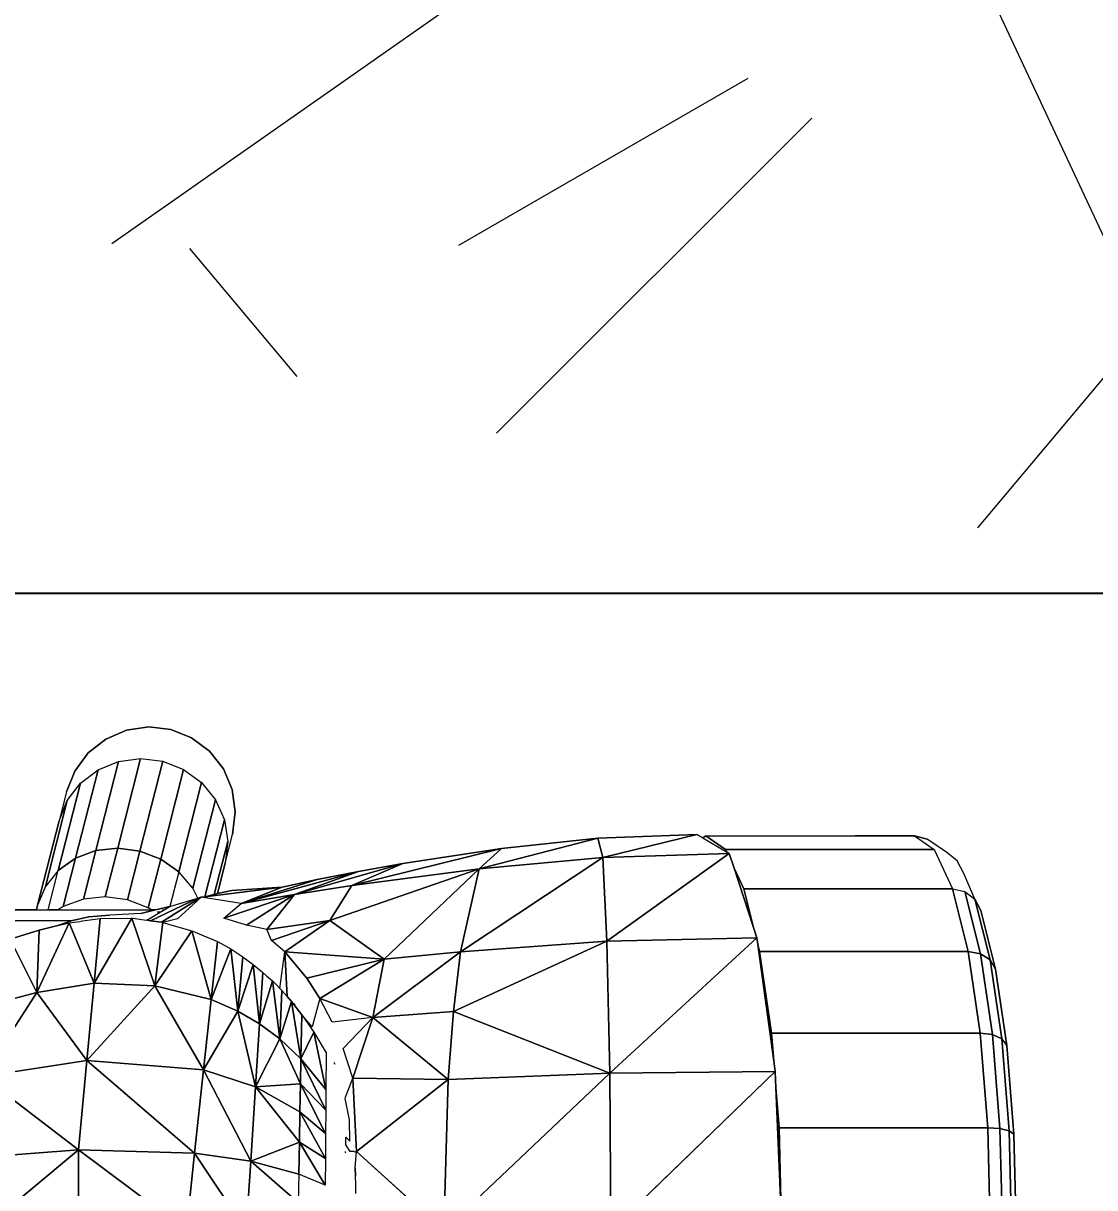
# Model space of a CAD drawing. Header units: centimetres. Extents: x -48696 to 156237, y -5617 to 29024.
# Drawn here: x -44943.58 to -44936.91, y 10336.96 to 10344.21 of the extents above; entities that cross this region are included whole.
import ezdxf

# ---------------------------------------------------------------- set-up
doc = ezdxf.new("R2010")
doc.units = ezdxf.units.CM
doc.layers.add('A0 BV', color=7, linetype='Continuous', plot=False)
doc.layers.add('ACESSORIOS', color=2, linetype='Continuous')
for name, color, linetype, lineweight in [('Hachura', 1, 'Continuous', 9), ('Moveis', 1, 'Continuous', 9), ('Parede Baixa', 5, 'Continuous', 50)]:
    doc.layers.add(name, color=color, linetype=linetype, lineweight=lineweight)
doc.styles.add('Valéria', font='romantic.ttf', dxfattribs={"height": 10})
doc.dimstyles.new('Cota - 50', dxfattribs={"dimtxt": 10, "dimasz": 5, "dimexe": 10, "dimexo": 20, "dimgap": 5, "dimtad": 1, "dimtxsty": 'Valéria', "dimblk": 'DOT', "dimcen": 0, "dimclrd": 12, "dimclre": 12, "dimclrt": 2, "dimazin": 2, "dimtfac": 1, "dimtix": 1, "dimtmove": 0, "dimatfit": 3, "dimldrblk": 'DOT', "dimfxl": 1, "dimarcsym": 0})

# ---------------------------------------------------------------- blocks, each defined once
blk = doc.blocks.new('o')
at = {"layer": 'Moveis'}
for p, q in [((12555.6837, 3262.5179), (12555.8039, 3262.57)), ((12555.8039, 3262.57), (12555.9332, 3262.589)), ((12555.9332, 3262.589), (12556.0628, 3262.5737)), ((12556.0628, 3262.5737), (12556.184, 3262.525)), ((12555.5809, 3262.4364), (12555.6837, 3262.5179)), ((12556.184, 3262.525), (12556.2884, 3262.4464)), ((12555.5024, 3262.3309), (12555.5809, 3262.4364)), ((12556.2884, 3262.4464), (12556.3689, 3262.3431)), ((12555.4537, 3262.2086), (12555.5024, 3262.3309)), ((12556.3689, 3262.3431), (12556.4201, 3262.2223)), ((12555.4537, 3262.2086), (12555.4108, 3262.0405)), ((12556.4201, 3262.2223), (12556.4384, 3262.0921)), ((12556.4384, 3262.0921), (12556.4226, 3261.9614)), ((12555.4108, 3262.0405), (12555.285, 3261.5475)), ((12556.3797, 3261.7933), (12556.4226, 3261.9614)), ((12558.5531, 3261.9394), (12557.9917, 3261.8797)), ((12559.131, 3261.9606), (12558.5531, 3261.9394)), ((12559.1659, 3261.9402), (12559.131, 3261.9606)), ((12559.1659, 3261.9402), (12559.1837, 3261.9522)), ((12559.1659, 3261.9402), (12559.3049, 3261.8592)), ((12559.1837, 3261.9522), (12559.2985, 3261.8729)), ((12559.1837, 3261.9522), (12560.0237, 3261.9522)), ((12560.0237, 3261.9522), (12560.055, 3261.9522)), ((12560.055, 3261.9522), (12560.4012, 3261.9522)), ((12560.4012, 3261.9522), (12560.4758, 3261.9342)), ((12557.9917, 3261.8797), (12557.4167, 3261.7916)), ((12559.2985, 3261.8729), (12559.3049, 3261.8592)), ((12560.5897, 3261.8556), (12560.4758, 3261.9342)), ((12559.3212, 3261.8497), (12559.3049, 3261.8592)), ((12559.3491, 3261.7641), (12559.3212, 3261.8497)), ((12560.6503, 3261.8062), (12560.5897, 3261.8556)), ((12560.6887, 3261.7323), (12560.6503, 3261.8062)), ((12556.3344, 3261.6154), (12556.3797, 3261.7933)), ((12557.1581, 3261.7453), (12556.9156, 3261.6984)), ((12557.4167, 3261.7916), (12557.1581, 3261.7453)), ((12559.462, 3261.4176), (12559.3491, 3261.7641)), ((12559.3491, 3261.7641), (12559.4054, 3261.6429)), ((12560.754, 3261.5831), (12560.6887, 3261.7323)), ((12556.7118, 3261.6536), (12556.9156, 3261.6984)), ((12556.2404, 3261.595), (12556.2607, 3261.5975)), ((12556.2607, 3261.5975), (12556.3157, 3261.6113)), ((12556.3157, 3261.6113), (12556.3344, 3261.6154)), ((12556.3344, 3261.6154), (12556.4193, 3261.6338)), ((12556.4193, 3261.6338), (12556.7118, 3261.6536)), ((12559.4054, 3261.6429), (12559.462, 3261.4176)), ((12555.278, 3261.5202), (12555.285, 3261.5475)), ((12555.9724, 3261.5202), (12556.0576, 3261.5409)), ((12556.0576, 3261.5409), (12556.1729, 3261.575)), ((12556.1729, 3261.575), (12556.2198, 3261.5889)), ((12556.2404, 3261.595), (12556.2198, 3261.5889)), ((12560.754, 3261.5831), (12560.7888, 3261.5168)), ((12552.0413, 3261.5202), (12555.278, 3261.5202)), ((12555.278, 3261.5202), (12555.2956, 3261.5202)), ((12555.2956, 3261.5202), (12555.3472, 3261.5202)), ((12555.3472, 3261.5202), (12555.4057, 3261.5202)), ((12555.4057, 3261.5202), (12555.4292, 3261.5202)), ((12555.4292, 3261.5202), (12555.536, 3261.5202)), ((12555.4803, 3261.4573), (12555.5848, 3261.4798)), ((12555.536, 3261.5202), (12555.6605, 3261.5202)), ((12555.5848, 3261.4798), (12555.7066, 3261.4891)), ((12555.6605, 3261.5202), (12555.7941, 3261.5202)), ((12555.8866, 3261.4993), (12555.7066, 3261.4891)), ((12555.7941, 3261.5202), (12555.9276, 3261.5202)), ((12555.8866, 3261.4993), (12555.9724, 3261.5202)), ((12555.9276, 3261.5202), (12555.9501, 3261.5202)), ((12555.9501, 3261.5202), (12555.9724, 3261.5202)), ((12556, 3261.5063), (12555.9824, 3261.5065)), ((12556.0123, 3261.5202), (12556.023, 3261.5202)), ((12560.8747, 3261.1747), (12560.7888, 3261.5168)), ((12555.4038, 3261.4292), (12555.4803, 3261.4573)), ((12559.4814, 3261.358), (12559.462, 3261.4176)), ((12559.4868, 3261.3188), (12559.4814, 3261.358)), ((12559.5804, 3260.6397), (12559.4868, 3261.3188)), ((12559.4868, 3261.3188), (12559.4972, 3261.2776)), ((12559.4972, 3261.2776), (12559.5675, 3260.802)), ((12560.9406, 3260.7294), (12560.8747, 3261.1747)), ((12556.7414, 3261.0147), (12556.7098, 3261.0507)), ((12556.7663, 3260.9863), (12556.7414, 3261.0147)), ((12556.7663, 3260.9863), (12556.7879, 3260.9667)), ((12559.5675, 3260.802), (12559.5804, 3260.6397)), ((12560.9819, 3260.2111), (12560.9406, 3260.7294)), ((12557.0213, 3260.6178), (12557.015, 3260.6296)), ((12559.5891, 3260.5769), (12559.5804, 3260.6397)), ((12559.5928, 3260.484), (12559.5891, 3260.5769)), ((12559.5928, 3260.484), (12559.6116, 3260.2485)), ((12559.6265, 3259.6549), (12559.5928, 3260.484)), ((12557.079, 3260.4197), (12557.0819, 3260.4271)), ((12559.6116, 3260.2485), (12559.6265, 3259.6549)), ((12560.9959, 3259.6551), (12560.9819, 3260.2111)), ((12557.083, 3260.1013), (12557.0793, 3260.1094)), ((12557.0793, 3260.1094), (12557.0831, 3260.1094)), ((12557.1386, 3260.0155), (12557.1393, 3259.9658))]:
    blk.add_line(p, q, dxfattribs=at)
for points, invisible_edges in [([(12557.1581, 3261.7453), (12558.9237, 3282.3154), (12557.4167, 3261.7916)], 3), ([(12557.1581, 3261.7453), (12558.9237, 3282.3154), (12557.4167, 3261.7916)], 3), ([(12557.1581, 3261.7453), (12558.9237, 3282.3154), (12557.4167, 3261.7916)], 3), ([(12557.1581, 3261.7453), (12558.9237, 3282.3154), (12557.4167, 3261.7916)], 3), ([(12557.1581, 3261.7453), (12558.9237, 3282.3154), (12557.4167, 3261.7916)], 3), ([(12557.4167, 3261.7916), (12558.9237, 3282.3154), (12557.9917, 3261.8797)], 3), ([(12557.4167, 3261.7916), (12558.9237, 3282.3154), (12557.9917, 3261.8797)], 3), ([(12557.4167, 3261.7916), (12558.9237, 3282.3154), (12557.9917, 3261.8797)], 3), ([(12557.4167, 3261.7916), (12558.9237, 3282.3154), (12557.9917, 3261.8797)], 3), ([(12557.4167, 3261.7916), (12558.9237, 3282.3154), (12557.9917, 3261.8797)], 3), ([(12557.9917, 3261.8797), (12558.9237, 3282.3154), (12558.5531, 3261.9394)], 3), ([(12557.9917, 3261.8797), (12558.9237, 3282.3154), (12558.5531, 3261.9394)], 3), ([(12557.9917, 3261.8797), (12558.9237, 3282.3154), (12558.5531, 3261.9394)], 3), ([(12557.9917, 3261.8797), (12558.9237, 3282.3154), (12558.5531, 3261.9394)], 3), ([(12557.9917, 3261.8797), (12558.9237, 3282.3154), (12558.5531, 3261.9394)], 3), ([(12556.9156, 3261.6984), (12556.9167, 3280.7007), (12557.1581, 3261.7453)], 3), ([(12556.9156, 3261.6984), (12556.9167, 3280.7007), (12557.1581, 3261.7453)], 3), ([(12556.9156, 3261.6984), (12556.9167, 3280.7007), (12557.1581, 3261.7453)], 3), ([(12556.9156, 3261.6984), (12556.9167, 3280.7007), (12557.1581, 3261.7453)], 3), ([(12556.9156, 3261.6984), (12556.9167, 3280.7007), (12557.1581, 3261.7453)], 3), ([(12555.278, 3261.5202), (12556.6486, 3280.6857), (12555.285, 3261.5475)], 3), ([(12555.278, 3261.5202), (12556.6486, 3280.6857), (12555.285, 3261.5475)], 3), ([(12555.278, 3261.5202), (12556.6486, 3280.6857), (12555.285, 3261.5475)], 3), ([(12555.278, 3261.5202), (12556.6486, 3280.6857), (12555.285, 3261.5475)], 3), ([(12555.278, 3261.5202), (12556.6486, 3280.6857), (12555.285, 3261.5475)], 3), ([(12555.285, 3261.5475), (12556.6486, 3280.6857), (12555.4108, 3262.0405)], 3), ([(12555.285, 3261.5475), (12556.6486, 3280.6857), (12555.4108, 3262.0405)], 3), ([(12555.285, 3261.5475), (12556.6486, 3280.6857), (12555.4108, 3262.0405)], 3), ([(12555.285, 3261.5475), (12556.6486, 3280.6857), (12555.4108, 3262.0405)], 3), ([(12555.285, 3261.5475), (12556.6486, 3280.6857), (12555.4108, 3262.0405)], 3), ([(12555.4108, 3262.0405), (12556.6486, 3280.6857), (12555.4537, 3262.2086)], 3), ([(12555.4108, 3262.0405), (12556.6486, 3280.6857), (12555.4537, 3262.2086)], 3), ([(12555.4108, 3262.0405), (12556.6486, 3280.6857), (12555.4537, 3262.2086)], 3), ([(12555.4108, 3262.0405), (12556.6486, 3280.6857), (12555.4537, 3262.2086)], 3), ([(12555.4108, 3262.0405), (12556.6486, 3280.6857), (12555.4537, 3262.2086)], 3), ([(12555.4537, 3262.2086), (12556.6486, 3280.6857), (12555.5024, 3262.3309)], 3), ([(12555.4537, 3262.2086), (12556.6486, 3280.6857), (12555.5024, 3262.3309)], 3), ([(12555.4537, 3262.2086), (12556.6486, 3280.6857), (12555.5024, 3262.3309)], 3), ([(12555.4537, 3262.2086), (12556.6486, 3280.6857), (12555.5024, 3262.3309)], 3), ([(12555.4537, 3262.2086), (12556.6486, 3280.6857), (12555.5024, 3262.3309)], 3), ([(12555.5024, 3262.3309), (12556.6486, 3280.6857), (12555.5809, 3262.4364)], 3), ([(12555.5024, 3262.3309), (12556.6486, 3280.6857), (12555.5809, 3262.4364)], 3), ([(12555.5024, 3262.3309), (12556.6486, 3280.6857), (12555.5809, 3262.4364)], 3), ([(12555.5024, 3262.3309), (12556.6486, 3280.6857), (12555.5809, 3262.4364)], 3), ([(12555.5024, 3262.3309), (12556.6486, 3280.6857), (12555.5809, 3262.4364)], 3), ([(12555.5809, 3262.4364), (12556.6486, 3280.6857), (12555.6837, 3262.5179)], 3), ([(12555.5809, 3262.4364), (12556.6486, 3280.6857), (12555.6837, 3262.5179)], 3), ([(12555.5809, 3262.4364), (12556.6486, 3280.6857), (12555.6837, 3262.5179)], 3), ([(12555.5809, 3262.4364), (12556.6486, 3280.6857), (12555.6837, 3262.5179)], 3), ([(12555.5809, 3262.4364), (12556.6486, 3280.6857), (12555.6837, 3262.5179)], 3), ([(12555.6837, 3262.5179), (12556.6486, 3280.6857), (12555.8039, 3262.57)], 3), ([(12555.6837, 3262.5179), (12556.6486, 3280.6857), (12555.8039, 3262.57)], 3), ([(12555.6837, 3262.5179), (12556.6486, 3280.6857), (12555.8039, 3262.57)], 3), ([(12555.6837, 3262.5179), (12556.6486, 3280.6857), (12555.8039, 3262.57)], 3), ([(12555.6837, 3262.5179), (12556.6486, 3280.6857), (12555.8039, 3262.57)], 3), ([(12555.8039, 3262.57), (12556.6486, 3280.6857), (12555.9332, 3262.589)], 3), ([(12555.8039, 3262.57), (12556.6486, 3280.6857), (12555.9332, 3262.589)], 3), ([(12555.8039, 3262.57), (12556.6486, 3280.6857), (12555.9332, 3262.589)], 3), ([(12555.8039, 3262.57), (12556.6486, 3280.6857), (12555.9332, 3262.589)], 3), ([(12555.8039, 3262.57), (12556.6486, 3280.6857), (12555.9332, 3262.589)], 3), ([(12555.9332, 3262.589), (12556.6486, 3280.6857), (12556.0628, 3262.5737)], 3), ([(12555.9332, 3262.589), (12556.6486, 3280.6857), (12556.0628, 3262.5737)], 3), ([(12555.9332, 3262.589), (12556.6486, 3280.6857), (12556.0628, 3262.5737)], 3), ([(12555.9332, 3262.589), (12556.6486, 3280.6857), (12556.0628, 3262.5737)], 3), ([(12555.9332, 3262.589), (12556.6486, 3280.6857), (12556.0628, 3262.5737)], 3), ([(12556.0628, 3262.5737), (12556.6486, 3280.6857), (12556.184, 3262.525)], 3), ([(12556.0628, 3262.5737), (12556.6486, 3280.6857), (12556.184, 3262.525)], 3), ([(12556.0628, 3262.5737), (12556.6486, 3280.6857), (12556.184, 3262.525)], 3), ([(12556.0628, 3262.5737), (12556.6486, 3280.6857), (12556.184, 3262.525)], 3), ([(12556.0628, 3262.5737), (12556.6486, 3280.6857), (12556.184, 3262.525)], 3), ([(12556.184, 3262.525), (12556.6486, 3280.6857), (12556.2884, 3262.4464)], 3), ([(12556.184, 3262.525), (12556.6486, 3280.6857), (12556.2884, 3262.4464)], 3), ([(12556.184, 3262.525), (12556.6486, 3280.6857), (12556.2884, 3262.4464)], 3), ([(12556.184, 3262.525), (12556.6486, 3280.6857), (12556.2884, 3262.4464)], 3), ([(12556.184, 3262.525), (12556.6486, 3280.6857), (12556.2884, 3262.4464)], 3), ([(12556.2884, 3262.4464), (12556.6486, 3280.6857), (12556.3689, 3262.3431)], 3), ([(12556.2884, 3262.4464), (12556.6486, 3280.6857), (12556.3689, 3262.3431)], 3), ([(12556.2884, 3262.4464), (12556.6486, 3280.6857), (12556.3689, 3262.3431)], 3), ([(12556.2884, 3262.4464), (12556.6486, 3280.6857), (12556.3689, 3262.3431)], 3), ([(12556.2884, 3262.4464), (12556.6486, 3280.6857), (12556.3689, 3262.3431)], 3), ([(12556.3689, 3262.3431), (12556.6486, 3280.6857), (12556.4201, 3262.2223)], 3), ([(12556.3689, 3262.3431), (12556.6486, 3280.6857), (12556.4201, 3262.2223)], 3), ([(12556.3689, 3262.3431), (12556.6486, 3280.6857), (12556.4201, 3262.2223)], 3), ([(12556.3689, 3262.3431), (12556.6486, 3280.6857), (12556.4201, 3262.2223)], 3), ([(12556.3689, 3262.3431), (12556.6486, 3280.6857), (12556.4201, 3262.2223)], 3), ([(12556.4201, 3262.2223), (12556.6486, 3280.6857), (12556.4384, 3262.0921)], 3), ([(12556.4201, 3262.2223), (12556.6486, 3280.6857), (12556.4384, 3262.0921)], 3), ([(12556.4201, 3262.2223), (12556.6486, 3280.6857), (12556.4384, 3262.0921)], 3), ([(12556.4201, 3262.2223), (12556.6486, 3280.6857), (12556.4384, 3262.0921)], 3), ([(12556.4201, 3262.2223), (12556.6486, 3280.6857), (12556.4384, 3262.0921)], 3), ([(12556.7118, 3261.6536), (12556.7243, 3280.6857), (12556.9156, 3261.6984)], 3), ([(12556.7118, 3261.6536), (12556.7243, 3280.6857), (12556.9156, 3261.6984)], 3), ([(12556.7118, 3261.6536), (12556.7243, 3280.6857), (12556.9156, 3261.6984)], 3), ([(12556.7118, 3261.6536), (12556.7243, 3280.6857), (12556.9156, 3261.6984)], 3), ([(12556.7118, 3261.6536), (12556.7243, 3280.6857), (12556.9156, 3261.6984)], 3), ([(12552.0413, 3261.5202), (12552.0907, 3279.4681), (12555.278, 3261.5202)], 3), ([(12552.0413, 3261.5202), (12552.0907, 3279.4681), (12555.278, 3261.5202)], 3), ([(12552.0413, 3261.5202), (12552.0907, 3279.4681), (12555.278, 3261.5202)], 3), ([(12552.0413, 3261.5202), (12552.0907, 3279.4681), (12555.278, 3261.5202)], 3), ([(12552.0413, 3261.5202), (12552.0907, 3279.4681), (12555.278, 3261.5202)], 3), ([(12558.5531, 3261.9394), (12558.9237, 3266.5768), (12559.131, 3261.9606)], 3), ([(12558.5531, 3261.9394), (12558.9237, 3266.5768), (12559.131, 3261.9606)], 3), ([(12558.5531, 3261.9394), (12558.9237, 3266.5768), (12559.131, 3261.9606)], 3), ([(12558.5531, 3261.9394), (12558.9237, 3266.5768), (12559.131, 3261.9606)], 3), ([(12558.5531, 3261.9394), (12558.9237, 3266.5768), (12559.131, 3261.9606)], 3), ([(12559.131, 3261.9606), (12560.0237, 3265.4681), (12559.1659, 3261.9402)], 3), ([(12559.131, 3261.9606), (12560.0237, 3265.4681), (12559.1659, 3261.9402)], 3), ([(12559.131, 3261.9606), (12560.0237, 3265.4681), (12559.1659, 3261.9402)], 3), ([(12559.131, 3261.9606), (12560.0237, 3265.4681), (12559.1659, 3261.9402)], 3), ([(12559.131, 3261.9606), (12560.0237, 3265.4681), (12559.1659, 3261.9402)], 3), ([(12559.1659, 3261.9402), (12560.0237, 3265.4681), (12559.1837, 3261.9522)], 3), ([(12559.1659, 3261.9402), (12560.0237, 3265.4681), (12559.1837, 3261.9522)], 3), ([(12559.1659, 3261.9402), (12560.0237, 3265.4681), (12559.1837, 3261.9522)], 3), ([(12559.1659, 3261.9402), (12560.0237, 3265.4681), (12559.1837, 3261.9522)], 3), ([(12559.1659, 3261.9402), (12560.0237, 3265.4681), (12559.1837, 3261.9522)], 3), ([(12560.055, 3261.9522), (12561.0428, 3264.449), (12560.4012, 3261.9522)], 3), ([(12560.4012, 3261.9522), (12561.0428, 3264.449), (12560.4758, 3261.9342)], 3), ([(12560.4758, 3261.9342), (12561.0428, 3264.449), (12560.5897, 3261.8556)], 3), ([(12560.5897, 3261.8556), (12561.0428, 3264.449), (12560.6503, 3261.8062)], 3), ([(12560.6503, 3261.8062), (12561.0428, 3264.449), (12560.6887, 3261.7323)], 3), ([(12560.6887, 3261.7323), (12561.0428, 3264.449), (12560.754, 3261.5831)], 3), ([(12560.754, 3261.5831), (12561.0428, 3264.449), (12560.7888, 3261.5168)], 3), ([(12560.7888, 3261.5168), (12561.0428, 3264.449), (12560.8747, 3261.1747)], 3), ([(12560.8747, 3261.1747), (12561.0428, 3264.449), (12560.9406, 3260.7294)], 3), ([(12560.9406, 3260.7294), (12561.0428, 3264.449), (12560.9819, 3260.2111)], 3), ([(12560.9819, 3260.2111), (12561.0428, 3264.449), (12560.9959, 3259.6551)], 3), ([(12555.7573, 3262.3874), (12555.7524, 3261.8805), (12555.6244, 3261.8664)], 1), ([(12555.6244, 3261.8664), (12555.6378, 3262.338), (12555.7573, 3262.3874)], 1), ([(12555.7524, 3261.8805), (12555.7573, 3262.3874), (12555.8862, 3262.4048)], 1), ([(12555.8862, 3262.4048), (12555.8816, 3261.8635), (12555.7524, 3261.8805)], 1), ([(12555.8816, 3261.8635), (12555.8862, 3262.4048), (12556.0157, 3262.3889)], 1), ([(12556.0157, 3262.3889), (12556.0032, 3261.8165), (12555.8816, 3261.8635)], 1), ([(12556.0032, 3261.8165), (12556.0157, 3262.3889), (12556.137, 3262.3408)], 1), ([(12555.6378, 3262.338), (12555.6244, 3261.8664), (12555.5062, 3261.8221)], 1), ([(12555.5062, 3261.8221), (12555.5359, 3262.2599), (12555.6378, 3262.338)], 1), ([(12556.137, 3262.3408), (12556.1089, 3261.7428), (12556.0032, 3261.8165)], 1), ([(12556.1089, 3261.7428), (12556.137, 3262.3408), (12556.2418, 3262.2638)], 1), ([(12555.5359, 3262.2599), (12555.5062, 3261.8221), (12555.406, 3261.7507)], 1), ([(12555.406, 3261.7507), (12555.4584, 3262.1584), (12555.5359, 3262.2599)], 1), ([(12556.2418, 3262.2638), (12556.1914, 3261.6473), (12556.1089, 3261.7428)], 1), ([(12556.1914, 3261.6473), (12556.2418, 3262.2638), (12556.323, 3262.1632)], 1), ([(12555.4584, 3262.1584), (12555.406, 3261.7507), (12555.3305, 3261.6571)], 1), ([(12555.3305, 3261.6571), (12555.4108, 3262.0405), (12555.4584, 3262.1584)], 1), ([(12556.323, 3262.1632), (12556.2198, 3261.5889), (12556.1914, 3261.6473)], 1), ([(12556.2198, 3261.5889), (12556.323, 3262.1632), (12556.2404, 3261.595)], 3), ([(12556.2404, 3261.595), (12556.323, 3262.1632), (12556.2607, 3261.5975)], 3), ([(12556.2607, 3261.5975), (12556.323, 3262.1632), (12556.375, 3262.0458)], 1), ([(12556.7118, 3261.6536), (12556.4226, 3261.9614), (12556.4384, 3262.0921)], 13), ([(12556.7118, 3261.6536), (12556.4226, 3261.9614), (12556.4384, 3262.0921)], 13), ([(12556.7118, 3261.6536), (12556.4226, 3261.9614), (12556.4384, 3262.0921)], 13), ([(12556.7118, 3261.6536), (12556.4226, 3261.9614), (12556.4384, 3262.0921)], 13), ([(12556.7118, 3261.6536), (12556.4226, 3261.9614), (12556.4384, 3262.0921)], 13), ([(12555.4108, 3262.0405), (12555.3305, 3261.6571), (12555.285, 3261.5475)], 1), ([(12556.375, 3262.0458), (12556.3157, 3261.6113), (12556.2607, 3261.5975)], 1), ([(12556.3157, 3261.6113), (12556.375, 3262.0458), (12556.3944, 3261.9196)], 1), ([(12556.4193, 3261.6338), (12556.3797, 3261.7933), (12556.4226, 3261.9614)], 13), ([(12556.4193, 3261.6338), (12556.3797, 3261.7933), (12556.4226, 3261.9614)], 13), ([(12556.4193, 3261.6338), (12556.3797, 3261.7933), (12556.4226, 3261.9614)], 13), ([(12556.4193, 3261.6338), (12556.3797, 3261.7933), (12556.4226, 3261.9614)], 13), ([(12556.4193, 3261.6338), (12556.3797, 3261.7933), (12556.4226, 3261.9614)], 13), ([(12556.4193, 3261.6338), (12556.4226, 3261.9614), (12556.7118, 3261.6536)], 3), ([(12556.4193, 3261.6338), (12556.4226, 3261.9614), (12556.7118, 3261.6536)], 3), ([(12556.4193, 3261.6338), (12556.4226, 3261.9614), (12556.7118, 3261.6536)], 3), ([(12556.4193, 3261.6338), (12556.4226, 3261.9614), (12556.7118, 3261.6536)], 3), ([(12556.4193, 3261.6338), (12556.4226, 3261.9614), (12556.7118, 3261.6536)], 3), ([(12559.131, 3261.9606), (12559.3212, 3261.8497), (12558.5825, 3261.8267)], 1), ([(12559.3212, 3261.8497), (12559.131, 3261.9606), (12559.1659, 3261.9402)], 13), ([(12559.3212, 3261.8497), (12559.1659, 3261.9402), (12559.3049, 3261.8592)], 1), ([(12560.0237, 3261.9522), (12559.2985, 3261.8729), (12559.1837, 3261.9522)], 1), ([(12559.2985, 3261.8729), (12560.0237, 3261.9522), (12560.516, 3261.8729)], 3), ([(12560.516, 3261.8729), (12560.0237, 3261.9522), (12560.055, 3261.9522)], 13), ([(12560.516, 3261.8729), (12560.055, 3261.9522), (12560.4012, 3261.9522)], 1), ([(12555.6802, 3261.5974), (12555.6244, 3261.8664), (12555.7524, 3261.8805)], 1), ([(12555.7524, 3261.8805), (12555.8094, 3261.5802), (12555.6802, 3261.5974)], 1), ([(12555.8094, 3261.5802), (12555.7524, 3261.8805), (12555.8816, 3261.8635)], 1), ([(12556.3944, 3261.9196), (12556.3344, 3261.6154), (12556.3157, 3261.6113)], 1), ([(12556.3344, 3261.6154), (12556.3944, 3261.9196), (12556.3797, 3261.7933)], 1), ([(12560.516, 3261.8729), (12559.3049, 3261.8592), (12559.2985, 3261.8729)], 1), ([(12559.3049, 3261.8592), (12560.516, 3261.8729), (12559.3212, 3261.8497)], 3), ([(12559.3212, 3261.8497), (12560.516, 3261.8729), (12559.3491, 3261.7641)], 3), ([(12559.3491, 3261.7641), (12560.516, 3261.8729), (12559.4054, 3261.6429)], 3), ([(12559.4054, 3261.6429), (12560.516, 3261.8729), (12560.6229, 3261.6429)], 1), ([(12555.4343, 3261.5403), (12555.406, 3261.7507), (12555.5062, 3261.8221)], 1), ([(12555.5062, 3261.8221), (12555.5523, 3261.5838), (12555.4343, 3261.5403)], 1), ([(12555.5523, 3261.5838), (12555.5062, 3261.8221), (12555.6244, 3261.8664)], 1), ([(12555.6244, 3261.8664), (12555.6802, 3261.5974), (12555.5523, 3261.5838)], 1), ([(12555.8816, 3261.8635), (12555.931, 3261.5334), (12555.8094, 3261.5802)], 1), ([(12555.931, 3261.5334), (12555.8816, 3261.8635), (12556.0032, 3261.8165)], 1), ([(12556.0032, 3261.8165), (12555.9501, 3261.5202), (12555.931, 3261.5334)], 1), ([(12555.9501, 3261.5202), (12556.0032, 3261.8165), (12555.9724, 3261.5202)], 3), ([(12555.9724, 3261.5202), (12556.0032, 3261.8165), (12556.0576, 3261.5409)], 3), ([(12556.0576, 3261.5409), (12556.0032, 3261.8165), (12556.1089, 3261.7428)], 1), ([(12559.3212, 3261.8497), (12559.4814, 3261.358), (12558.6071, 3261.3376)], 1), ([(12559.4814, 3261.358), (12559.3212, 3261.8497), (12559.3491, 3261.7641)], 13), ([(12555.406, 3261.7507), (12555.4057, 3261.5202), (12555.3472, 3261.5202)], 1), ([(12555.4057, 3261.5202), (12555.406, 3261.7507), (12555.4343, 3261.5403)], 3), ([(12556.3797, 3261.7933), (12556.4193, 3261.6338), (12556.3344, 3261.6154)], 1), ([(12556.3797, 3261.7933), (12556.4193, 3261.6338), (12556.3344, 3261.6154)], 1), ([(12556.3797, 3261.7933), (12556.4193, 3261.6338), (12556.3344, 3261.6154)], 1), ([(12556.3797, 3261.7933), (12556.4193, 3261.6338), (12556.3344, 3261.6154)], 1), ([(12556.3797, 3261.7933), (12556.4193, 3261.6338), (12556.3344, 3261.6154)], 1), ([(12559.4814, 3261.358), (12559.3491, 3261.7641), (12559.462, 3261.4176)], 1), ([(12556.2607, 3261.5975), (12556.4727, 3261.5586), (12556.2404, 3261.595)], 1), ([(12556.3157, 3261.6113), (12556.7118, 3261.6536), (12556.2607, 3261.5975)], 1), ([(12556.4727, 3261.5586), (12556.2607, 3261.5975), (12556.7118, 3261.6536)], 1), ([(12556.7118, 3261.6536), (12556.3157, 3261.6113), (12556.3344, 3261.6154)], 13), ([(12556.7118, 3261.6536), (12556.3344, 3261.6154), (12556.4193, 3261.6338)], 1), ([(12556.7845, 3261.6108), (12556.9893, 3261.459), (12556.6234, 3261.4069)], 1), ([(12556.9893, 3261.459), (12556.7845, 3261.6108), (12557.1187, 3261.6623)], 1), ([(12560.6229, 3261.6429), (12559.462, 3261.4176), (12559.4054, 3261.6429)], 1), ([(12559.462, 3261.4176), (12560.6229, 3261.6429), (12559.4814, 3261.358)], 3), ([(12559.4814, 3261.358), (12560.6229, 3261.6429), (12559.4868, 3261.3188)], 3), ([(12559.4868, 3261.3188), (12560.6229, 3261.6429), (12559.4972, 3261.2776)], 3), ([(12559.4972, 3261.2776), (12560.6229, 3261.6429), (12560.7147, 3261.2776)], 1), ([(12560.6958, 3261.6273), (12560.7147, 3261.2776), (12560.6229, 3261.6429)], 1), ([(12560.7147, 3261.2776), (12560.6958, 3261.6273), (12560.7868, 3261.2649)], 1), ([(12560.754, 3261.5831), (12560.7868, 3261.2649), (12560.6958, 3261.6273)], 1), ([(12555.9443, 3261.4572), (12556, 3261.5063), (12556.2198, 3261.5889)], 3), ([(12556.2198, 3261.5889), (12556.0074, 3261.4483), (12555.9443, 3261.4572)], 1), ([(12556.2198, 3261.5889), (12556, 3261.5063), (12556.023, 3261.5202)], 13), ([(12556.0074, 3261.4483), (12556.2198, 3261.5889), (12556.2404, 3261.595)], 1), ([(12556.2404, 3261.595), (12556.0153, 3261.4472), (12556.0074, 3261.4483)], 1), ([(12556.0153, 3261.4472), (12556.2404, 3261.595), (12556.101, 3261.4689)], 1), ([(12556.2198, 3261.5889), (12556.023, 3261.5202), (12556.1729, 3261.575)], 3), ([(12556.1729, 3261.575), (12556.023, 3261.5202), (12556.0576, 3261.5409)], 1), ([(12560.7868, 3261.2649), (12560.754, 3261.5831), (12560.843, 3261.2288)], 1), ([(12560.7888, 3261.5168), (12560.843, 3261.2288), (12560.754, 3261.5831)], 1), ([(12552.0413, 3261.4563), (12555.278, 3261.5202), (12555.4803, 3261.4573)], 3), ([(12555.4803, 3261.4573), (12555.278, 3261.5202), (12555.2956, 3261.5202)], 13), ([(12555.4803, 3261.4573), (12555.2956, 3261.5202), (12555.3472, 3261.5202)], 13), ([(12555.4803, 3261.4573), (12555.3472, 3261.5202), (12555.4057, 3261.5202)], 13), ([(12555.4803, 3261.4573), (12555.4057, 3261.5202), (12555.4292, 3261.5202)], 13), ([(12555.4803, 3261.4573), (12555.4292, 3261.5202), (12555.536, 3261.5202)], 13), ([(12555.4803, 3261.4573), (12555.536, 3261.5202), (12555.5848, 3261.4798)], 3), ([(12555.5848, 3261.4798), (12555.536, 3261.5202), (12555.6605, 3261.5202)], 13), ([(12555.6153, 3261.092), (12555.5474, 3261.4559), (12555.651, 3261.4705)], 1), ([(12555.5848, 3261.4798), (12555.6605, 3261.5202), (12555.7066, 3261.4891)], 3), ([(12555.7066, 3261.4891), (12555.6605, 3261.5202), (12555.7941, 3261.5202)], 13), ([(12555.7066, 3261.4891), (12555.7941, 3261.5202), (12555.8866, 3261.4993)], 3), ([(12555.8866, 3261.4993), (12555.7941, 3261.5202), (12555.9276, 3261.5202)], 13), ([(12555.8419, 3261.4716), (12555.9692, 3261.0779), (12555.8341, 3261.4728)], 1), ([(12555.9692, 3261.0779), (12555.8419, 3261.4716), (12555.8913, 3261.4647)], 13), ([(12555.8866, 3261.4993), (12555.9276, 3261.5202), (12555.9724, 3261.5202)], 3), ([(12555.9692, 3261.0779), (12555.8913, 3261.4647), (12555.9232, 3261.4602)], 13), ([(12556, 3261.5063), (12555.9443, 3261.4572), (12555.9232, 3261.4602)], 1), ([(12555.9724, 3261.5202), (12555.9276, 3261.5202), (12555.9501, 3261.5202)], 1), ([(12560.843, 3261.2288), (12560.7888, 3261.5168), (12560.8747, 3261.1747)], 1), ([(12552.0413, 3261.2691), (12555.2938, 3261.4026), (12555.1252, 3261.3494)], 13), ([(12555.2809, 3261.0391), (12555.4543, 3261.4413), (12555.47, 3261.4451)], 1), ([(12555.4543, 3261.4413), (12555.2809, 3261.0391), (12555.2938, 3261.4026)], 13), ([(12555.2938, 3261.4026), (12555.4803, 3261.4573), (12555.4038, 3261.4292)], 1), ([(12555.4543, 3261.4413), (12555.2938, 3261.4026), (12555.4038, 3261.4292)], 1), ([(12555.5313, 3261.4537), (12555.6153, 3261.092), (12555.47, 3261.4451)], 1), ([(12555.6153, 3261.092), (12555.5313, 3261.4537), (12555.5474, 3261.4559)], 13), ([(12555.9692, 3261.0779), (12555.9232, 3261.4602), (12555.9443, 3261.4572)], 13), ([(12555.9692, 3261.0779), (12555.9443, 3261.4572), (12556.0074, 3261.4483)], 13), ([(12555.9692, 3261.0779), (12556.0074, 3261.4483), (12556.0153, 3261.4472)], 1), ([(12556.0961, 3261.4241), (12555.9692, 3261.0779), (12556.0153, 3261.4472)], 1), ([(12555.9692, 3261.0779), (12556.0961, 3261.4241), (12556.1859, 3261.3985)], 1), ([(12556.215, 3261.3863), (12556.2981, 3260.9973), (12556.1859, 3261.3985)], 1), ([(12556.2981, 3260.9973), (12556.215, 3261.3863), (12556.2541, 3261.3698)], 13), ([(12556.2981, 3260.9973), (12556.2541, 3261.3698), (12556.3346, 3261.3358)], 1), ([(12556.3813, 3261.3101), (12556.2981, 3260.9973), (12556.3346, 3261.3358)], 13), ([(12556.3813, 3261.3101), (12556.3346, 3261.3358), (12556.3728, 3261.3148)], 1), ([(12559.4814, 3261.358), (12559.5891, 3260.5769), (12558.6236, 3260.5672)], 1), ([(12559.5891, 3260.5769), (12559.4814, 3261.358), (12559.4868, 3261.3188)], 13), ([(12556.2981, 3260.9973), (12556.3813, 3261.3101), (12556.4135, 3261.2924)], 1), ([(12556.7277, 3261.275), (12556.7098, 3261.0507), (12556.6983, 3261.0622)], 1), ([(12556.7098, 3261.0507), (12556.7277, 3261.275), (12556.7414, 3261.0147)], 1), ([(12556.8567, 3261.1213), (12556.7414, 3261.0147), (12556.7277, 3261.275)], 1), ([(12559.5891, 3260.5769), (12559.4868, 3261.3188), (12559.5804, 3260.6397)], 1), ([(12560.7147, 3261.2776), (12559.5675, 3260.802), (12559.4972, 3261.2776)], 1), ([(12559.5675, 3260.802), (12560.7147, 3261.2776), (12560.785, 3260.802)], 1), ([(12560.7868, 3261.2649), (12560.785, 3260.802), (12560.7147, 3261.2776)], 1), ([(12560.785, 3260.802), (12560.7868, 3261.2649), (12560.8566, 3260.793)], 1), ([(12560.843, 3261.2288), (12560.8566, 3260.793), (12560.7868, 3261.2649)], 1), ([(12556.485, 3261.2452), (12556.4539, 3260.9293), (12556.482, 3261.2475)], 1), ([(12556.5146, 3261.223), (12556.4539, 3260.9293), (12556.485, 3261.2452)], 3), ([(12556.4539, 3260.9293), (12556.5146, 3261.223), (12556.5432, 3261.2015)], 1), ([(12560.8566, 3260.793), (12560.843, 3261.2288), (12560.9112, 3260.7675)], 1), ([(12560.8747, 3261.1747), (12560.9112, 3260.7675), (12560.843, 3261.2288)], 1), ([(12556.6, 3261.1547), (12556.655, 3261.1056), (12556.5806, 3260.8546)], 1), ([(12556.655, 3261.1056), (12556.6, 3261.1547), (12556.6228, 3261.1343)], 1), ([(12556.7414, 3261.0147), (12556.8567, 3261.1213), (12556.7663, 3260.9863)], 3), ([(12556.7663, 3260.9863), (12556.8567, 3261.1213), (12556.8265, 3260.9088)], 3), ([(12556.8265, 3260.9088), (12556.8567, 3261.1213), (12556.8864, 3260.8377)], 3), ([(12556.8864, 3260.8377), (12556.8567, 3261.1213), (12556.9328, 3261.0026)], 1), ([(12560.9112, 3260.7675), (12560.8747, 3261.1747), (12560.9406, 3260.7294)], 1), ([(12556.6782, 3261.0823), (12556.6986, 3260.7688), (12556.655, 3261.1056)], 1), ([(12556.6986, 3260.7688), (12556.6782, 3261.0823), (12556.6983, 3261.0622)], 13), ([(12556.6986, 3260.7688), (12556.6983, 3261.0622), (12556.7098, 3261.0507)], 1), ([(12556.7414, 3261.0147), (12556.6986, 3260.7688), (12556.7098, 3261.0507)], 1), ([(12556.6986, 3260.7688), (12556.7414, 3261.0147), (12556.7663, 3260.9863)], 1), ([(12560.785, 3260.802), (12559.5804, 3260.6397), (12559.5675, 3260.802)], 1), ([(12559.5804, 3260.6397), (12560.785, 3260.802), (12559.5891, 3260.5769)], 3), ([(12559.5891, 3260.5769), (12560.785, 3260.802), (12559.5928, 3260.484)], 3), ([(12559.5928, 3260.484), (12560.785, 3260.802), (12559.6116, 3260.2485)], 3), ([(12559.6116, 3260.2485), (12560.785, 3260.802), (12560.8292, 3260.2485)], 1), ([(12560.8566, 3260.793), (12560.8292, 3260.2485), (12560.785, 3260.802)], 1), ([(12560.8292, 3260.2485), (12560.8566, 3260.793), (12560.9004, 3260.2439)], 1), ([(12560.9112, 3260.7675), (12560.9004, 3260.2439), (12560.8566, 3260.793)], 1), ([(12560.9004, 3260.2439), (12560.9112, 3260.7675), (12560.954, 3260.2307)], 1), ([(12560.9406, 3260.7294), (12560.954, 3260.2307), (12560.9112, 3260.7675)], 1), ([(12560.954, 3260.2307), (12560.9406, 3260.7294), (12560.9819, 3260.2111)], 1), ([(12557.1056, 3260.2948), (12557.0819, 3260.4271), (12557.1252, 3260.5384)], 13), ([(12557.1083, 3260.1095), (12557.1252, 3260.5384), (12557.1323, 3260.1096)], 3), ([(12557.1323, 3260.1096), (12557.1252, 3260.5384), (12557.1459, 3260.1096)], 13), ([(12559.5891, 3260.5769), (12559.6265, 3259.6499), (12558.6294, 3259.6499)], 1), ([(12559.6265, 3259.6499), (12559.5891, 3260.5769), (12559.5928, 3260.484)], 13), ([(12559.6265, 3259.6499), (12559.5928, 3260.484), (12559.6265, 3259.6549)], 1), ([(12557.0819, 3260.4271), (12557.1056, 3260.2948), (12557.079, 3260.4197)], 1), ([(12557.1078, 3260.2125), (12557.1055, 3260.2539), (12557.1056, 3260.2948)], 12), ([(12560.8292, 3260.2485), (12559.6265, 3259.6549), (12559.6116, 3260.2485)], 1), ([(12559.6265, 3259.6549), (12560.8292, 3260.2485), (12560.8441, 3259.6549)], 1), ([(12560.9004, 3260.2439), (12560.8441, 3259.6549), (12560.8292, 3260.2485)], 1), ([(12560.8441, 3259.6549), (12560.9004, 3260.2439), (12560.9152, 3259.6549)], 1), ([(12560.954, 3260.2307), (12560.9152, 3259.6549), (12560.9004, 3260.2439)], 1), ([(12557.0833, 3260.1948), (12557.1083, 3260.1095), (12557.0832, 3260.1493)], 1), ([(12557.1083, 3260.1095), (12557.0833, 3260.1948), (12557.1074, 3260.1705)], 13), ([(12557.1083, 3260.1095), (12557.1074, 3260.1705), (12557.1078, 3260.2125)], 13), ([(12560.9152, 3259.6549), (12560.954, 3260.2307), (12560.9685, 3259.655)], 1), ([(12560.9819, 3260.2111), (12560.9685, 3259.655), (12560.954, 3260.2307)], 1), ([(12560.9685, 3259.655), (12560.9819, 3260.2111), (12560.9959, 3259.6551)], 1), ([(12557.1323, 3260.1096), (12557.1459, 3260.1096), (12557.1358, 3260.1067)], 1), ([(12557.1459, 3260.1096), (12557.1393, 3259.9658), (12557.1386, 3260.0155)], 1), ([(12557.1393, 3259.9658), (12557.1459, 3260.1096), (12557.1416, 3259.9173)], 3), ([(12557.1416, 3259.9173), (12557.1459, 3260.1096), (12557.1429, 3259.8653)], 3), ([(12557.6556, 3259.6499), (12557.1429, 3259.8653), (12557.1459, 3260.1096)], 3)]:
    blk.add_3dface(points, dxfattribs=dict(at, invisible_edges=invisible_edges))
for points in [[(12558.5531, 3261.9394), (12557.8611, 3261.7604), (12557.9917, 3261.8797)], [(12558.5825, 3261.8267), (12557.8611, 3261.7604), (12558.5531, 3261.9394)], [(12559.131, 3261.9606), (12558.5825, 3261.8267), (12558.5531, 3261.9394)], [(12557.9917, 3261.8797), (12557.1187, 3261.6623), (12557.4167, 3261.7916)], [(12557.9917, 3261.8797), (12557.8611, 3261.7604), (12557.1187, 3261.6623)], [(12558.5825, 3261.8267), (12557.7528, 3261.2757), (12557.8611, 3261.7604)], [(12558.6071, 3261.3376), (12557.7528, 3261.2757), (12558.5825, 3261.8267)], [(12559.3212, 3261.8497), (12558.6071, 3261.3376), (12558.5825, 3261.8267)], [(12557.1581, 3261.7453), (12556.7845, 3261.6108), (12556.4727, 3261.5586)], [(12557.1581, 3261.7453), (12556.4727, 3261.5586), (12556.9156, 3261.6984)], [(12557.4167, 3261.7916), (12556.7845, 3261.6108), (12557.1581, 3261.7453)], [(12557.4167, 3261.7916), (12557.1187, 3261.6623), (12556.7845, 3261.6108)], [(12557.8611, 3261.7604), (12557.3082, 3261.2323), (12556.9893, 3261.459)], [(12557.8611, 3261.7604), (12556.9893, 3261.459), (12557.1187, 3261.6623)], [(12557.8611, 3261.7604), (12557.7528, 3261.2757), (12557.3082, 3261.2323)], [(12559.462, 3261.4176), (12559.3491, 3261.7641), (12559.4054, 3261.6429)], [(12556.9156, 3261.6984), (12556.4727, 3261.5586), (12556.7118, 3261.6536)], [(12556.7845, 3261.6108), (12556.5037, 3261.4308), (12556.3723, 3261.4715)], [(12556.7845, 3261.6108), (12556.3723, 3261.4715), (12556.4727, 3261.5586)], [(12556.7845, 3261.6108), (12556.6234, 3261.4069), (12556.5037, 3261.4308)], [(12555.8341, 3261.4728), (12555.6153, 3261.092), (12555.651, 3261.4705)], [(12555.9692, 3261.0779), (12555.6153, 3261.092), (12555.8341, 3261.4728)], [(12555.2938, 3261.4026), (12555.2809, 3261.0391), (12555.1252, 3261.3494)], [(12555.6153, 3261.092), (12555.2809, 3261.0391), (12555.47, 3261.4451)], [(12556.2981, 3260.9973), (12555.9692, 3261.0779), (12556.1859, 3261.3985)], [(12556.9893, 3261.459), (12556.6505, 3261.3421), (12556.6234, 3261.4069)], [(12556.9893, 3261.459), (12556.7277, 3261.275), (12556.6505, 3261.3421)], [(12557.3082, 3261.2323), (12556.7277, 3261.275), (12556.9893, 3261.459)], [(12555.2809, 3261.0391), (12554.964, 3260.9544), (12555.1252, 3261.3494)], [(12558.6071, 3261.3376), (12557.7112, 3260.9274), (12557.7528, 3261.2757)], [(12558.6236, 3260.5672), (12557.7112, 3260.9274), (12558.6071, 3261.3376)], [(12559.4814, 3261.358), (12558.6236, 3260.5672), (12558.6071, 3261.3376)], [(12556.4539, 3260.9293), (12556.2981, 3260.9973), (12556.4135, 3261.2924)], [(12556.482, 3261.2475), (12556.4539, 3260.9293), (12556.4135, 3261.2924)], [(12557.3082, 3261.2323), (12556.8567, 3261.1213), (12556.7277, 3261.275)], [(12557.7528, 3261.2757), (12557.2407, 3260.8917), (12557.3082, 3261.2323)], [(12557.7528, 3261.2757), (12557.7112, 3260.9274), (12557.2407, 3260.8917)], [(12556.5806, 3260.8546), (12556.4539, 3260.9293), (12556.5432, 3261.2015)], [(12556.6, 3261.1547), (12556.5806, 3260.8546), (12556.5432, 3261.2015)], [(12557.3082, 3261.2323), (12556.9328, 3261.0026), (12556.8567, 3261.1213)], [(12557.3082, 3261.2323), (12557.2407, 3260.8917), (12556.9328, 3261.0026)], [(12555.6153, 3261.092), (12555.5727, 3260.6411), (12555.2809, 3261.0391)], [(12555.9692, 3261.0779), (12555.5727, 3260.6411), (12555.6153, 3261.092)], [(12556.2539, 3260.5864), (12555.5727, 3260.6411), (12555.9692, 3261.0779)], [(12556.2981, 3260.9973), (12556.2539, 3260.5864), (12555.9692, 3261.0779)], [(12556.6986, 3260.7688), (12556.5806, 3260.8546), (12556.655, 3261.1056)], [(12555.2809, 3261.0391), (12554.9627, 3260.5486), (12554.964, 3260.9544)], [(12555.5727, 3260.6411), (12554.9627, 3260.5486), (12555.2809, 3261.0391)], [(12556.4539, 3260.9293), (12556.2539, 3260.5864), (12556.2981, 3260.9973)], [(12556.8217, 3260.6522), (12556.6986, 3260.7688), (12556.7663, 3260.9863)], [(12556.8265, 3260.9088), (12556.8217, 3260.6522), (12556.7663, 3260.9863)], [(12557.2407, 3260.8917), (12557.0037, 3260.8661), (12556.9328, 3261.0026)], [(12556.5568, 3260.4886), (12556.2539, 3260.5864), (12556.4539, 3260.9293)], [(12556.5806, 3260.8546), (12556.5568, 3260.4886), (12556.4539, 3260.9293)], [(12557.7112, 3260.9274), (12557.6807, 3260.5309), (12557.2407, 3260.8917)], [(12558.6236, 3260.5672), (12557.6807, 3260.5309), (12557.7112, 3260.9274)], [(12556.6986, 3260.7688), (12556.5568, 3260.4886), (12556.5806, 3260.8546)], [(12556.8964, 3260.8076), (12556.8217, 3260.6522), (12556.8265, 3260.9088)], [(12557.2407, 3260.8917), (12557.1252, 3260.5384), (12557.0683, 3260.7115)], [(12557.6807, 3260.5309), (12557.1252, 3260.5384), (12557.2407, 3260.8917)], [(12556.9671, 3260.4729), (12556.8217, 3260.6522), (12556.8964, 3260.8076)], [(12556.9686, 3260.6865), (12556.9671, 3260.4729), (12556.8964, 3260.8076)], [(12556.819, 3260.5056), (12556.5568, 3260.4886), (12556.6986, 3260.7688)], [(12556.8217, 3260.6522), (12556.819, 3260.5056), (12556.6986, 3260.7688)], [(12556.9663, 3260.3511), (12556.819, 3260.5056), (12556.8217, 3260.6522)], [(12556.9671, 3260.4729), (12556.9663, 3260.3511), (12556.8217, 3260.6522)], [(12555.5727, 3260.6411), (12555.5235, 3260.1203), (12554.9627, 3260.5486)], [(12556.2015, 3260.1005), (12555.5235, 3260.1203), (12555.5727, 3260.6411)], [(12556.2539, 3260.5864), (12556.2015, 3260.1005), (12555.5727, 3260.6411)], [(12556.5286, 3260.0535), (12556.2015, 3260.1005), (12556.2539, 3260.5864)], [(12556.5568, 3260.4886), (12556.5286, 3260.0535), (12556.2539, 3260.5864)], [(12555.5235, 3260.1203), (12554.9611, 3260.0768), (12554.9627, 3260.5486)], [(12557.6807, 3260.5309), (12557.1459, 3260.1096), (12557.1252, 3260.5384)], [(12557.6807, 3260.5309), (12557.6556, 3259.6499), (12557.1459, 3260.1096)], [(12558.6294, 3259.6499), (12557.6556, 3259.6499), (12558.6236, 3260.5672)], [(12558.6236, 3260.5672), (12557.6556, 3259.6499), (12557.6807, 3260.5309)], [(12559.5891, 3260.5769), (12558.6294, 3259.6499), (12558.6236, 3260.5672)], [(12556.8127, 3260.1654), (12556.5286, 3260.0535), (12556.5568, 3260.4886)], [(12556.819, 3260.5056), (12556.816, 3260.3423), (12556.5568, 3260.4886)], [(12556.816, 3260.3423), (12556.8127, 3260.1654), (12556.5568, 3260.4886)], [(12556.9653, 3260.2157), (12556.816, 3260.3423), (12556.819, 3260.5056)], [(12556.9663, 3260.3511), (12556.9653, 3260.2157), (12556.819, 3260.5056)], [(12556.9643, 3260.0693), (12556.8127, 3260.1654), (12556.816, 3260.3423)], [(12556.9653, 3260.2157), (12556.9643, 3260.0693), (12556.816, 3260.3423)], [(12555.5235, 3260.1203), (12554.9582, 3259.6499), (12554.9611, 3260.0768)], [(12555.5235, 3259.6499), (12554.9582, 3259.6499), (12555.5235, 3260.1203)], [(12556.153, 3259.6499), (12555.5235, 3259.6499), (12555.5235, 3260.1203)], [(12556.2015, 3260.1005), (12556.153, 3259.6499), (12555.5235, 3260.1203)], [(12556.8127, 3260.1654), (12556.8092, 3259.978), (12556.5286, 3260.0535)], [(12556.9633, 3259.9145), (12556.8092, 3259.978), (12556.8127, 3260.1654)], [(12556.9643, 3260.0693), (12556.9633, 3259.9145), (12556.8127, 3260.1654)], [(12556.5022, 3259.6499), (12556.153, 3259.6499), (12556.2015, 3260.1005)], [(12556.5286, 3260.0535), (12556.5022, 3259.6499), (12556.2015, 3260.1005)], [(12556.8061, 3259.8119), (12556.5022, 3259.6499), (12556.5286, 3260.0535)], [(12556.8092, 3259.978), (12556.8061, 3259.8119), (12556.5286, 3260.0535)]]:
    blk.add_3dface(points, dxfattribs=at)
blk = doc.blocks.new('_Dot')
at = {"color": 0, "linetype": 'ByBlock', "lineweight": -2}
blk.add_line((-0.5, 0), (-1, 0), dxfattribs=at)
at = {"color": 0, "linetype": 'ByBlock', "const_width": 0.5}
blk.add_lwpolyline([(-0.25, 0, 1), (0.25, 0, 1)], format="xyb", close=True, dxfattribs=at)
blk = doc.blocks.new('*D1833')
at = {"layer": 'A0 BV', "color": 12, "lineweight": -2, "transparency": 16777216}
for p, q in [((-44926.8512, 10416.3451), (-44905.5446, 10416.3451)), ((-44915.5446, 10181.3451), (-44915.5446, 10411.3451)), ((-44926.9912, 10176.3451), (-44905.5446, 10176.3451))]:
    blk.add_line(p, q, dxfattribs=at)
at = {"layer": 'Defpoints', "color": 0, "transparency": 16777216}
for p in [(-44946.8512, 10416.3451), (-44915.5446, 10416.3451), (-44946.9912, 10176.3451)]:
    blk.add_point(p, dxfattribs=at)
at = {"layer": 'A0 BV', "color": 12, "lineweight": -2, "transparency": 16777216, "xscale": 5, "yscale": 5, "zscale": 5}
for p, rotation in [((-44915.5446, 10416.3451), 90), ((-44915.5446, 10176.3451), 270)]:
    blk.add_blockref('_Dot', p, dxfattribs=dict(at, rotation=rotation))
at = {"layer": 'A0 BV', "color": 2, "transparency": 16777216, "insert": (-44925.6556, 10296.3451), "char_height": 10, "attachment_point": 5, "rotation": 90, "style": 'Valéria'}
blk.add_mtext('240', dxfattribs=at)

msp = doc.modelspace()

# ---------------------------------------------------------------- hatches: boundary and pattern name
at = {"layer": 'Hachura', "transparency": 33554687}
h = msp.add_hatch(dxfattribs=at)
h.set_pattern_fill('TEXTURED', color=55, scale=34.666667, angle=630, pattern_type=2)
h.set_pattern_definition([(270, (-29070.377, -1499.876), (26.346667, -15.253333), [1.386667, -23.226667, 1.04, -10.053333, 2.08, -24.613333]), (275, (-29057.897, -1484.276), (26.945558, -13.65015), [2.773333, -23.226667, 2.08, -10.053333, 4.16, -24.613333]), (280, (-29056.163, -1493.29), (32.973117, -9.322576), [2.426667, -5.893333, 3.12, -18.373333, 1.733333, -22.88]), (285, (-29053.043, -1487.05), (31.160774, -7.800804), [4.853333, -5.893333, 5.2, -18.373333, 3.813333, -22.88]), (290, (-29067.257, -1489.823), (25.535034, -15.42331), [2.773333, -19.066667, 2.426667, -14.213333, 1.733333, -11.093333]), (295, (-29072.11, -1494.676), (25.272984, -17.285344), [3.813333, -19.066667, 4.853333, -14.213333, 4.16, -11.093333]), (300, (-29069.337, -1499.876), (29.357105, 2.53867), [1.733333, -11.44, 1.386667, -16.986667, 1.04, -22.533333]), (305, (-29081.817, -1484.276), (34.392808, -2.579614), [3.813333, -11.44, 2.773333, -16.986667, 2.08, -22.533333]), (310, (-29061.71, -1490.17), (25.002797, -3.909928), [1.386667, -15.253333, 1.04, -9.706667, 2.773333, -17.68]), (315, (-29074.19, -1490.17), (34.07312, 7.10878), [2.773333, -15.253333, 2.08, -9.706667, 5.2, -17.68]), (320, (-29074.19, -1495.37), (27.240315, 9.273087), [0.693333, -12.826667, 1.733333, -21.146667, 2.08, -10.746667]), (330, (-29071.763, -1496.41), (25.850663, 11.49466), [1.733333, -14.213333, 0.693333, -16.64, 1.386667, -12.826667]), (335, (-29071.763, -1483.93), (36.061189, 8.429678), [3.813333, -14.213333, 1.386667, -16.64, 2.773333, -12.826667]), (340, (-29075.923, -1492.596), (24.912258, 12.698662), [1.04, -6.586667, 2.08, -11.093333, 1.386667, -15.253333]), (345, (-29079.043, -1480.116), (26.94076, 26.87634), [2.08, -6.586667, 4.16, -11.093333, 2.773333, -15.253333]), (350, (-29055.47, -1494.33), (19.034248, 24.100884), [2.426667, -15.253333, 1.04, -18.026667, 2.08, -16.986667]), (355, (-29080.43, -1497.45), (17.13321, 28.776244), [4.853333, -15.253333, 2.08, -18.026667, 4.16, -16.986667]), (360, (-29070.377, -1496.41), (12.826667, 30.506667), [2.08, -10.746667, 1.386667, -21.146667, 0.693333, -21.493333]), (5, (-29057.897, -1483.93), (22.551536, 32.5962), [4.16, -10.746667, 1.386667, -21.146667, 1.386667, -21.493333]), (10, (-29059.63, -1490.863), (16.772345, 28.65448), [2.426667, -13.52, 2.08, -11.093333, 2.426667, -25.306667]), (15, (-29053.39, -1497.103), (14.21112, 30.007247), [4.853333, -13.52, 4.16, -11.093333, 4.853333, -25.306667]), (20, (-29079.39, -1488.436), (9.439865, 27.784217), [2.773333, -9.013333, 1.386667, -18.373333, 2.08, -20.106667]), (25, (-29079.39, -1507.156), (6.98239, 28.501228), [5.2, -9.013333, 2.773333, -18.373333, 4.16, -20.106667]), (30, (-29075.23, -1479.076), (3.29244, 33.123994), [1.733333, -23.226667, 2.08, -10.746667, 2.426667, -14.213333]), (35, (-29072.11, -1482.196), (1.15916, 37.630215), [3.813333, -23.226667, 4.16, -10.746667, 4.853333, -14.213333]), (40, (-29082.857, -1486.703), (8.235192, 32.252453), [1.04, -7.626667, 1.386667, -14.906667, 2.773333, -19.413333]), (45, (-29079.737, -1489.823), (5.392868, 37.259813), [2.08, -7.626667, 2.773333, -14.906667, 5.2, -19.413333]), (50, (-29055.123, -1476.303), (-3.952657, 25.491192), [2.08, -12.48, 2.426667, -10.746667, 1.386667, -14.56]), (55, (-29076.963, -1490.17), (-8.715074, 26.839252), [4.16, -12.48, 4.853333, -10.746667, 2.773333, -14.56]), (60, (-29084.937, -1505.076), (-13.955328, 23.668663), [1.386667, -9.706667, 2.773333, -21.493333, 2.426667, -19.76]), (65, (-29065.87, -1501.956), (-12.009376, 30.84535), [2.773333, -9.706667, 5.2, -21.493333, 4.853333, -19.76]), (70, (-29065.523, -1482.196), (-18.769537, 27.49079), [2.08, -14.56, 1.733333, -13.173333, 1.386667, -21.146667]), (75, (-29078.003, -1479.076), (-23.300267, 29.57151), [4.16, -14.56, 3.813333, -13.173333, 2.773333, -21.146667]), (80, (-29073.843, -1484.276), (-19.54312, 24.918868), [3.12, -11.44, 2.08, -15.6, 2.773333, -15.253333]), (85, (-29058.243, -1499.876), (-27.85683, 23.6646), [3.813333, -11.44, 4.16, -15.6, 4.506667, -15.253333])])
h.paths.add_polyline_path([(-44934.33033, 10388.21776), (-44937.48972, 10391.37715), (-44935.22223, 10393.64463), (-44932.06284, 10390.48524, -18.8656747)], flags=16)
h.paths.add_polyline_path([(-44921.23223, 10378.68714, -1), (-44923.83223, 10378.68714, -1)], flags=0)
h.paths.add_polyline_path([(-44896.8512, 10416.386), (-44946.85122, 10416.37572), (-44946.89538, 10340.66073), (-44896.89537, 10340.66073)])

# ---------------------------------------------------------------- linework, layer by layer
at = {"layer": 'ACESSORIOS'}
msp.add_line((-44896.89537, 10340.66073), (-44946.89538, 10340.66073), dxfattribs=at)

# ---------------------------------------------------------------- block references
at = {"layer": 'Parede Baixa', "xscale": 1.066666666666667, "yscale": 1.066666666666667, "zscale": 1.066666666666667}
msp.add_blockref('o', (-58335.7909, 6859.73541), dxfattribs=at)

# ---------------------------------------------------------------- dimensions: what is measured, and where the dimension line sits
at = {"layer": 'A0 BV'}
dim = msp.add_linear_dim(base=(-44915.54463, 10416.34505), p1=(-44946.99122, 10176.34509), p2=(-44946.85124, 10416.34505), angle=90, dimstyle='Cota - 50', dxfattribs=at)
dim.commit()
dim.dimension.update_dxf_attribs({"geometry": '*D1833', "text_midpoint": (-44925.65557, 10296.34507)})

doc.saveas('drawing.dxf')
